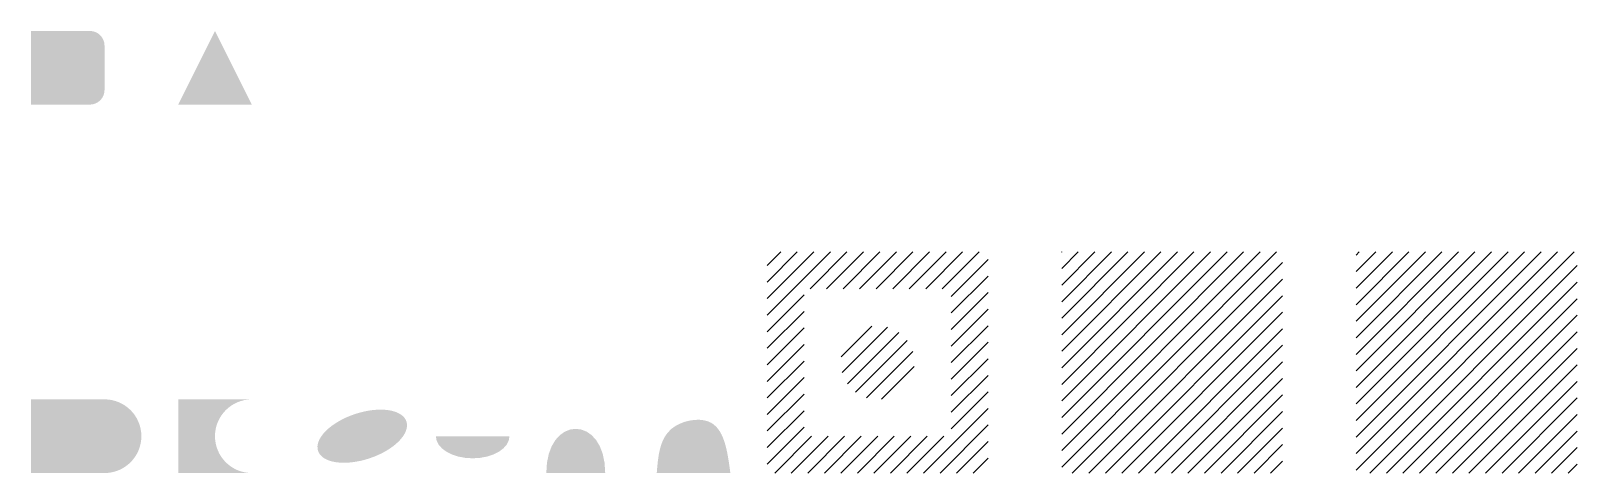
# Model space of a CAD drawing. Header units: metres. Extents: x 0 to 210, y 0 to 60.
import ezdxf

# ---------------------------------------------------------------- set-up
doc = ezdxf.new("R2010")
doc.units = ezdxf.units.M
for name, color, linetype in [('H1', 7, 'Continuous'), ('H10', 7, 'Continuous'), ('H2', 7, 'Continuous'), ('H3', 7, 'Continuous'), ('H4', 7, 'Continuous'), ('H5', 7, 'Continuous'), ('H6', 7, 'Continuous'), ('H7', 7, 'Continuous'), ('H8', 7, 'Continuous'), ('H9', 7, 'Continuous')]:
    doc.layers.add(name, color=color, linetype=linetype)

msp = doc.modelspace()

# ---------------------------------------------------------------- hatches: boundary and pattern name
at = {"layer": 'H1'}
h = msp.add_hatch(color=1, dxfattribs=at)
edge = h.paths.add_edge_path()
edge.add_line((0, 0), (10, 0))
edge.add_arc((10, 5), 5, -90, 90)
edge.add_line((10, 10), (0, 10))
edge.add_line((0, 10), (0, 0))
at = {"layer": 'H10'}
h = msp.add_hatch(color=1, dxfattribs=at)
h.paths.add_polyline_path([(0, 50), (8, 50, 0.4142), (10, 52), (10, 58, 0.4142), (8, 60), (0, 60)])
h.paths.add_polyline_path([(20, 50), (30, 50), (25, 60)])
at = {"layer": 'H2'}
h = msp.add_hatch(color=1, dxfattribs=at)
edge = h.paths.add_edge_path()
edge.add_line((20, 0), (20, 10))
edge.add_line((20, 10), (30, 10))
edge.add_arc((30, 5), 5, 90, -90, ccw=False)
edge.add_line((30, 0), (20, 0))
at = {"layer": 'H3'}
h = msp.add_hatch(color=1, dxfattribs=at)
edge = h.paths.add_edge_path()
edge.add_ellipse((45, 5), major_axis=(6, 2), ratio=0.5, start_angle=0, end_angle=360)
at = {"layer": 'H4'}
h = msp.add_hatch(color=1, dxfattribs=at)
edge = h.paths.add_edge_path()
edge.add_ellipse((60, 5), major_axis=(5, 0), ratio=0.6, start_angle=180, end_angle=0, ccw=False)
edge.add_line((65, 5), (55, 5))
at = {"layer": 'H5'}
h = msp.add_hatch(color=1, dxfattribs=at)
edge = h.paths.add_edge_path()
edge.add_spline(control_points=[(70, 0), (70, 8), (78, 8), (78, 0)], knot_values=[0, 0, 0, 0, 1, 1, 1, 1], degree=3, periodic=0)
edge.add_line((78, 0), (70, 0))
at = {"layer": 'H6'}
h = msp.add_hatch(color=1, dxfattribs=at)
edge = h.paths.add_edge_path()
edge.add_spline(fit_points=[(85, 0), (87, 6), (92, 7), (95, 0)], degree=3, periodic=0)
edge.add_line((95, 0), (85, 0))
at = {"layer": 'H7'}
h = msp.add_hatch(dxfattribs=at)
h.set_pattern_fill('ANSI31', scale=0.5, style=0)
h.paths.add_polyline_path([(100, 0), (130, 0), (130, 30), (100, 30)])
h.paths.add_polyline_path([(105, 5), (125, 5), (125, 25), (105, 25)], flags=0)
h.paths.add_polyline_path([(110, 15, 1), (120, 15, 1)], flags=0)
at = {"layer": 'H8'}
h = msp.add_hatch(dxfattribs=at)
h.set_pattern_fill('ANSI31', scale=0.5)
h.paths.add_polyline_path([(140, 0), (170, 0), (170, 30), (140, 30)])
h.paths.add_polyline_path([(145, 5), (165, 5), (165, 25), (145, 25)], flags=0)
h.paths.add_polyline_path([(150, 15, 1), (160, 15, 1)], flags=0)
at = {"layer": 'H9'}
h = msp.add_hatch(dxfattribs=at)
h.set_pattern_fill('ANSI31', scale=0.5, style=2)
h.paths.add_polyline_path([(180, 0), (210, 0), (210, 30), (180, 30)])
h.paths.add_polyline_path([(185, 5), (205, 5), (205, 25), (185, 25)], flags=0)
h.paths.add_polyline_path([(190, 15, 1), (200, 15, 1)], flags=0)

doc.saveas('drawing.dxf')
